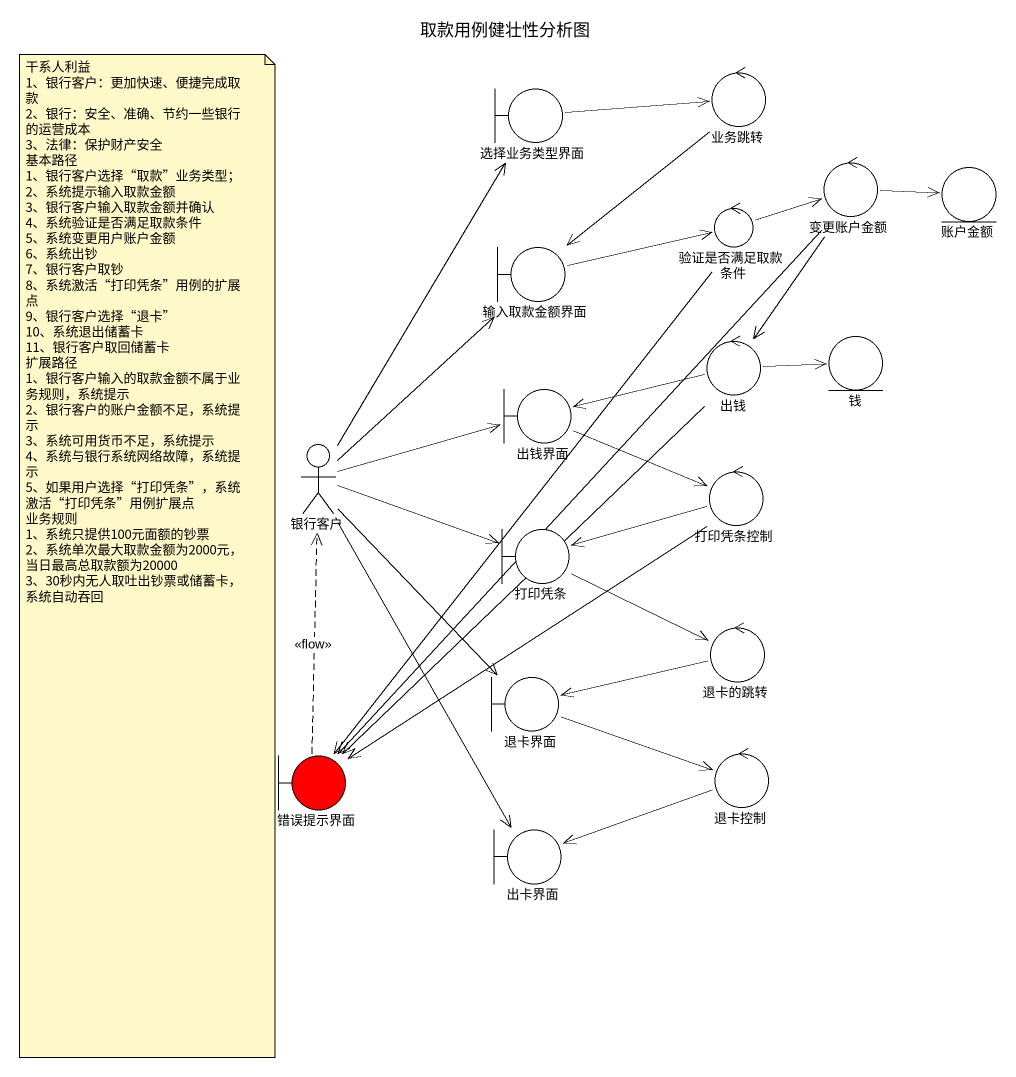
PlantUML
@startuml
title 取款用例健壮性分析图
control 业务跳转
boundary 选择业务类型界面
control 变更账户金额
entity 账户金额
control 验证是否满足取款条件
boundary 输入取款金额界面
control 出钱
entity 钱
boundary 出钱界面
actor 银行客户
control 打印凭条控制
boundary 打印凭条
control 退卡的跳转
boundary 退卡界面
boundary 错误提示界面 #FF0000
control 退卡控制
boundary 出卡界面
业务跳转 --> 输入取款金额界面
选择业务类型界面 -right-> 业务跳转
变更账户金额 -right-> 账户金额
变更账户金额 --> 出钱
变更账户金额 --> 错误提示界面
验证是否满足取款条件 -right-> 变更账户金额
验证是否满足取款条件 --> 错误提示界面
输入取款金额界面 -right-> 验证是否满足取款条件
出钱 -right-> 钱
出钱 -left-> 出钱界面
出钱 --> 错误提示界面
出钱界面 -right-> 打印凭条控制
银行客户 -up-> 选择业务类型界面
银行客户 -up-> 输入取款金额界面
银行客户 -right-> 出钱界面
银行客户 -right-> 打印凭条
银行客户 --> 退卡界面
银行客户 --> 出卡界面
打印凭条控制 -left-> 打印凭条
打印凭条控制 --> 错误提示界面
打印凭条 -right-> 退卡的跳转
退卡的跳转 -left-> 退卡界面
退卡界面 -right-> 退卡控制
错误提示界面 .up.> 银行客户 : <<flow>>
退卡控制 -left-> 出卡界面
note as N1
  干系人利益
  1、银行客户：更加快速、便捷完成取款
  2、银行：安全、准确、节约一些银行的运营成本
  3、法律：保护财产安全
  基本路径
  1、银行客户选择“取款”业务类型；
  2、系统提示输入取款金额
  3、银行客户输入取款金额并确认
  4、系统验证是否满足取款条件
  5、系统变更用户账户金额
  6、系统出钞
  7、银行客户取钞
  8、系统激活“打印凭条”用例的扩展点
  9、银行客户选择“退卡”
  10、系统退出储蓄卡
  11、银行客户取回储蓄卡
  扩展路径
  1、银行客户输入的取款金额不属于业务规则，系统提示
  2、银行客户的账户金额不足，系统提示
  3、系统可用货币不足，系统提示
  4、系统与银行系统网络故障，系统提示
  5、如果用户选择“打印凭条”，系统激活“打印凭条”用例扩展点
  业务规则
  1、系统只提供100元面额的钞票
  2、系统单次最大取款金额为2000元，当日最高总取款额为20000
  3、30秒内无人取吐出钞票或储蓄卡，系统自动吞回
end note
@enduml
